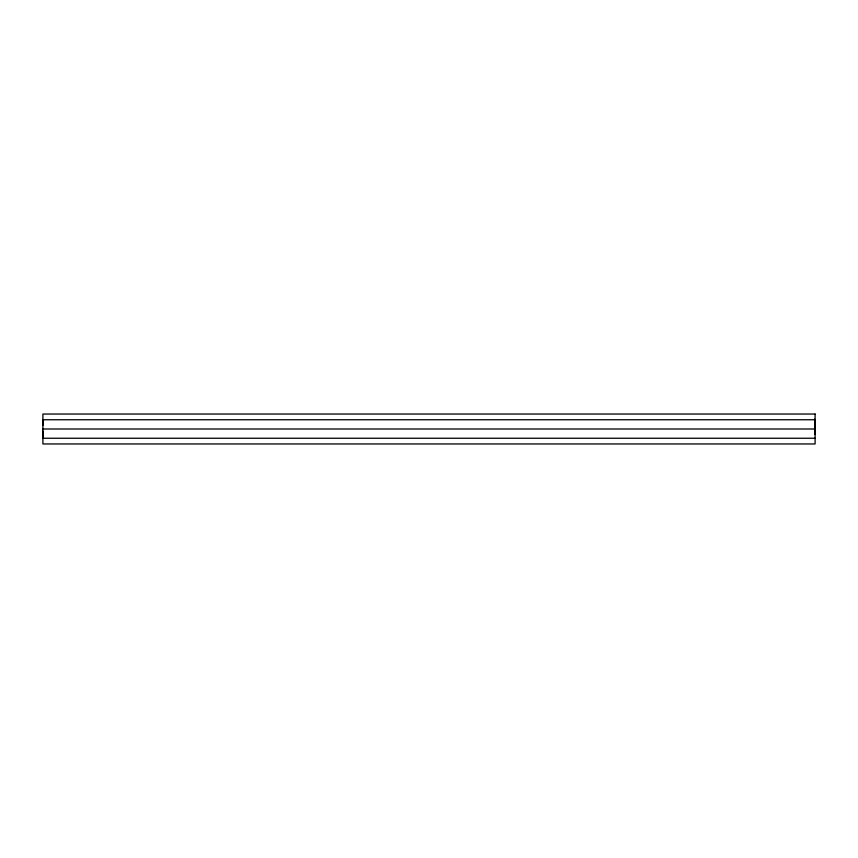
<?xml version="1.0" encoding="UTF-8"?>
<svg xmlns="http://www.w3.org/2000/svg" width="858" height="858" viewBox="0 0 858 858"><rect width="100%" height="100%" fill="white"/><g stroke="black" fill="none" stroke-linecap="round" stroke-linejoin="round"><path stroke-width="1.29" d="M814.81 434.545L815.1 429L42.9 429M42.9 425.321L43.211 420.152L42.9 420.924M42.9 436.583L42.9 432.689M815.1 430.169L815.1 420.302L814.478 419.165M43.211 420.152L42.9 421.064L43.533 420.849M43.436 436.293L43.061 435.049L43.393 436.111M42.9 419.755L815.1 419.755M42.9 438.245L815.1 438.245M814.789 422.576L815.1 423.541M42.9 431.081L43.232 436.272M815.1 414.039L42.9 414.039L42.9 443.961L815.1 443.961L815.1 414.039"/></g></svg>
